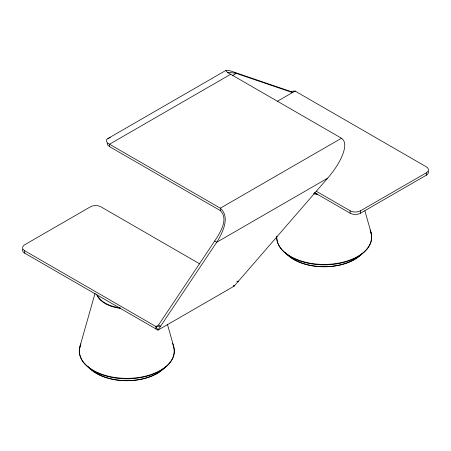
<?xml version="1.0" encoding="UTF-8"?>
<svg xmlns="http://www.w3.org/2000/svg" width="451" height="451" viewBox="0 0 451 451"><rect width="100%" height="100%" fill="white"/><g stroke="black" fill="none" stroke-linecap="round" stroke-linejoin="round"><path stroke-width="0.68" d="M79.928 346.543L95.054 293.263M107.214 143.215L107.518 144.946L109.52 146.626L220.308 210.589C229.012 219.135 220.043 232.913 214.67 241.026L158.526 325.008L155.911 326.518L24.704 250.762A7.346 4.239 0 0 1 24.704 244.769L90.482 206.789A7.346 4.239 0 0 1 100.866 206.789L199.883 263.959M22.708 249.296A7.346 4.239 0 0 0 24.704 253.163L157.991 330.115L234.154 286.143L327.629 178.207C333.982 170.76 339.761 162.585 343.132 153.329C344.722 148.621 346.458 141.524 341.48 138.231L230.692 74.268C221.029 68.817 228.657 69.967 234.08 72.154L291.053 91.592M226.002 70.35L107.868 138.558C104.609 139.973 107.242 143.446 109.52 144.224L220.308 208.187C230.529 217.078 222.569 232.913 216.745 242.226L157.991 330.115L155.911 326.518L160.601 326.208L158.526 325.008M230.692 74.268L109.52 144.224L109.52 146.626M232.288 75.745L236.33 73.412L292.473 92.568L290.399 91.367L295.089 91.057L426.296 166.814A7.346 4.239 0 0 1 426.296 172.812L426.296 175.208L360.518 213.188A7.346 4.239 0 0 1 350.134 213.188L314.296 192.492M277.28 101.34L295.089 91.057L295.089 91.66M341.48 138.231L220.308 208.187L220.308 210.589M327.629 178.207L216.745 242.226L214.67 241.026M316.117 191.145L350.134 210.786A7.346 4.239 0 0 0 360.518 210.786L426.296 172.812M107.868 138.558L110.32 137.578M227.575 72.842L230.749 72.588L236.33 73.412L234.255 72.211M236.752 281.644L238.308 281.345L237.79 281.046M291.543 91.756L292.028 91.925M233.635 285.844L234.154 286.143L233.635 285.241M364.859 210.724L371.139 232.857M167.518 324.658L173.798 346.791M360.518 210.786L360.518 213.188M350.134 210.786L350.134 213.188M155.911 326.518L155.911 328.914M24.704 250.762L24.704 253.163M370.062 229.897A47.513 27.432 0 0 1 330.369 264.196A47.513 27.432 0 0 1 276.655 237M317.634 194.415A30.736 17.747 0 0 1 313.428 193.704M317.16 193.868A30.482 17.6 0 0 1 314.2 193.372M361.944 253.851A43.042 24.85 0 0 1 322.634 266.778A43.042 24.85 0 0 1 285.021 252.267M370.457 231.696A47.372 27.348 0 0 1 328.108 264.76A47.372 27.348 0 0 1 276.852 236.206M360.687 254.68A42.467 24.517 0 0 1 287.264 254.302M172.423 343.205A47.513 27.432 0 0 1 127.396 378.361A47.513 27.432 0 0 1 80.938 343.831M120.299 308.349A30.736 17.747 0 0 1 96.796 294.779M120.355 307.87A30.482 17.6 0 0 1 97.585 295.63M165.979 366.195A43.042 24.85 0 0 1 126.832 380.723A43.042 24.85 0 0 1 87.68 366.195M173.122 345.624A47.372 27.348 0 0 1 126.832 378.789A47.372 27.348 0 0 1 80.543 345.624M163.736 368.236A42.467 24.517 0 0 1 126.832 380.616A42.467 24.517 0 0 1 89.929 368.236M428.292 171.341A7.346 4.239 0 0 1 426.296 175.208"/></g></svg>
